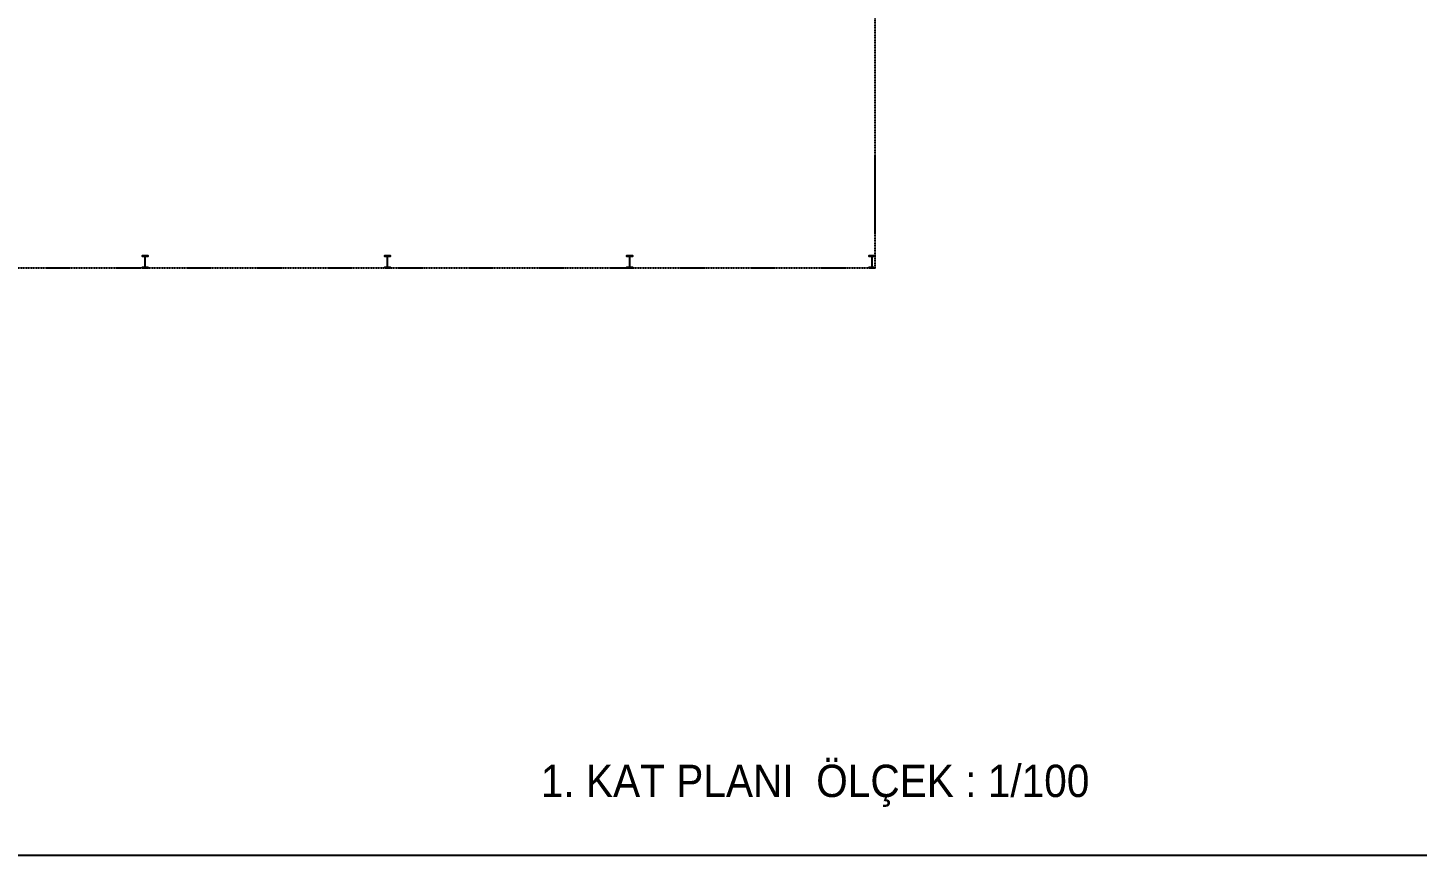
# Model space of a CAD drawing. Header units: centimetres. Extents: x 26200 to 113000, y -600 to 9300.
# Drawn here: x 85351 to 88791, y -600 to 1448 of the extents above; entities that cross this region are included whole.
import ezdxf
from ezdxf.enums import TextEntityAlignment as Align

# ---------------------------------------------------------------- set-up
doc = ezdxf.new("R2010")
doc.units = ezdxf.units.CM
doc.linetypes.add('HIDDEN2', pattern=[0.1875, 0.125, -0.0625])
for name, color, linetype in [('A-ELEV-01', 8, 'Continuous'), ('ROTAS-PAFTA', 144, 'Continuous'), ('ROTAS-PAFTA-YAZI', 7, 'Continuous'), ('S-STEL', 3, 'Continuous')]:
    doc.layers.add(name, color=color, linetype=linetype)
doc.styles.add('ROTAS', font='arial.ttf')

# ---------------------------------------------------------------- blocks, each defined once
blk = doc.blocks.new('300')
blk.add_lwpolyline([(0, 0), (150, 0), (150, 10.7), (93.55, 10.7, -0.41421356), (78.55, 25.7), (78.55, 274.3, -0.41421356), (93.55, 289.3), (150, 289.3), (150, 300), (0, 300), (0, 289.3), (56.45, 289.3, -0.41421356), (71.45, 274.3), (71.45, 25.7, -0.41421356), (56.45, 10.7), (0, 10.7)], format="xyb", close=True)

msp = doc.modelspace()

# ---------------------------------------------------------------- linework, layer by layer
at = {"layer": 'A-ELEV-01', "linetype": 'HIDDEN2', "ltscale": 2, "elevation": 0}
msp.add_lwpolyline([(82033.4, 853.6), (87448.4, 853.6), (87448.4, 1508.6)], dxfattribs=at)
at = {"layer": 'ROTAS-PAFTA'}
msp.add_lwpolyline([(75600, -600), (99000, -600), (99000, 9300), (75600, 9300)], close=True, dxfattribs=at)

# ---------------------------------------------------------------- block references
at = {"layer": 'S-STEL', "xscale": 0.1, "yscale": 0.1, "zscale": 0.1}
for p in [(85633.4, 853.6), (86233.4, 853.6), (86833.4, 853.6), (87433.4, 853.6)]:
    msp.add_blockref('300', p, dxfattribs=at)

# ---------------------------------------------------------------- texts
at = {"layer": 'ROTAS-PAFTA-YAZI', "style": 'ROTAS', "width": 0.9}
msp.add_text('1. KAT PLANI  ÖLÇEK : 1/100', height=80, dxfattribs=at).set_placement((87300, -480), align=Align.BOTTOM_CENTER)

doc.saveas('drawing.dxf')
